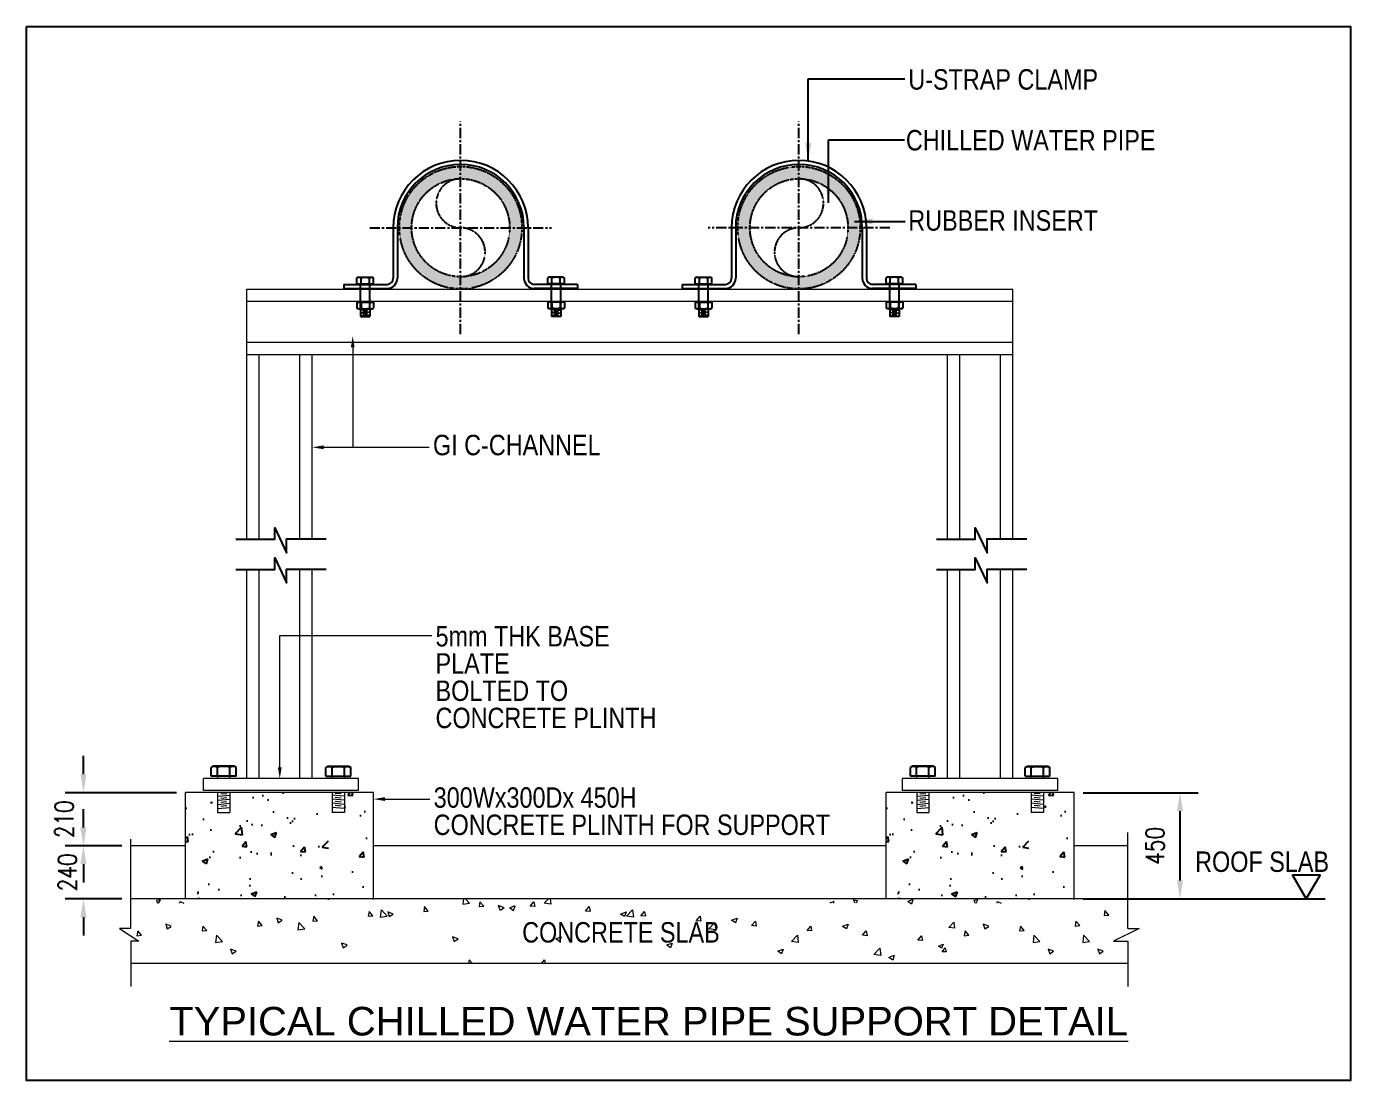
# Model space of a CAD drawing. Header units: millimetres. Extents: x -95178 to 274693, y -2232 to 263302.
# Drawn here: x -95178 to -78971, y 20644 to 33548 of the extents above; entities that cross this region are included whole.
import ezdxf

# ---------------------------------------------------------------- set-up
doc = ezdxf.new("R2010")
doc.units = ezdxf.units.MM
doc.linetypes.add('CENTER', pattern=[2, 1.25, -0.25, 0.25, -0.25])
doc.linetypes.add('HIDDEN', pattern=[0.375, 0.25, -0.125])
for name, color, linetype in [('76-10767-XM-MECH-DETAIL$0$PDF2_A-wall', 7, 'Continuous'), ('76-10767-XM-MECH-DETAIL$0$PDF_XR-STANDARD DETAILS$0$AC-CHWP', 7, 'Continuous'), ('76-10767-XM-MECH-DETAIL$0$PDF_XR-STANDARD DETAILS$0$AC-INSULATION', 7, 'Continuous'), ('76-10767-XM-MECH-DETAIL$0$PDF_XR-STANDARD DETAILS$0$ARCH', 7, 'Continuous'), ('76-10767-XM-MECH-DETAIL$0$TBK-AS-SHOP$0$25', 7, 'Continuous'), ('A_Arch', 8, 'Continuous')]:
    doc.layers.add(name, color=color, linetype=linetype)
doc.layers.add('76-10767-XM-MECH-DETAIL$0$PDF_XR-STANDARD DETAILS$0$A-RC', color=40, linetype='Continuous', true_color=0xffbf00)
doc.layers.add('76-10767-XM-MECH-DETAIL$0$TTB TXT', color=7, linetype='Continuous', lineweight=18)
doc.styles.add('76-10767-XM-MECH-DETAIL$0$GHD Standard Arial', font='ARIALN.TTF')
doc.styles.add('76-10767-XM-MECH-DETAIL$0$pamagat', font='arial.ttf', dxfattribs={"height": 5})
doc.styles.add('ROMANS', font='romans.shx', dxfattribs={"width": 0.8})
doc.dimstyles.new('scale-100', dxfattribs={"dimscale": 225, "dimtxt": 1, "dimasz": 1, "dimexe": 1, "dimexo": 0.5, "dimgap": 0.5, "dimtad": 1, "dimtoh": 1, "dimdec": 0, "dimzin": 0, "dimdsep": 46, "dimtxsty": 'ROMANS', "dimcen": 0, "dimclrd": 15, "dimclre": 15, "dimclrt": 7, "dimadec": 0, "dimazin": 0, "dimtfac": 1, "dimtdec": 0, "dimtofl": 0, "dimtmove": 0, "dimatfit": 3, "dimfxl": 1, "dimtolj": 1, "dimtzin": 0, "dimarcsym": 0})

# ---------------------------------------------------------------- blocks, each defined once
blk = doc.blocks.new('NUT20')
for p, q in [((-165, 169), (-146, 202)), ((-165, 169), (-165, -169)), ((0, 202), (-146, 202)), ((0, 101), (-146, 101)), ((0, 202), (0, -202)), ((-165, -169), (-146, -202)), ((0, -101), (-146, -101)), ((0, -202), (-146, -202))]:
    blk.add_line(p, q)
for centre, radius, start, end in [((-80, 151), 82.5, 146.1889, 217.433), ((157, 0), 319, 161.4608, 198.5114), ((-80, -151), 82.5, 142.567, 213.8111)]:
    blk.add_arc(centre, radius, start, end)
blk = doc.blocks.new('NUT1')
for p, q in [((-110, 112), (-97, 135)), ((-110, 112), (-110, -112)), ((0, 135), (-97, 135)), ((0, 68), (-97, 68)), ((0, 135), (0, -135)), ((-110, -112), (-97, -135)), ((0, -68), (-97, -68)), ((0, -135), (-97, -135))]:
    blk.add_line(p, q)
for centre, radius, start, end in [((-53, 101), 55, 146.1889, 217.433), ((104, 0), 212, 161.4608, 198.5114), ((-53, -101), 55, 142.567, 213.8111)]:
    blk.add_arc(centre, radius, start, end)
blk = doc.blocks.new('*D329')
at = {"layer": '76-10767-XM-MECH-DETAIL$0$TBK-AS-SHOP$0$25', "color": 0, "lineweight": -2, "transparency": 16777216}
for p, q in [((-94481, 24393), (-94481, 24618)), ((-93343, 24168), (-94706, 24168)), ((-94012, 23518), (-94706, 23518)), ((-94481, 23293), (-94481, 23068))]:
    blk.add_line(p, q, dxfattribs=at)
at = {"layer": '76-10767-XM-MECH-DETAIL$0$TBK-AS-SHOP$0$25', "color": 0, "transparency": 16777216}
for points in [[(-94518, 24393), (-94443, 24393), (-94481, 24168)], [(-94518, 23293), (-94443, 23293), (-94481, 23518)]]:
    blk.add_solid(points, dxfattribs=at)
at = {"layer": 'Defpoints', "color": 0, "transparency": 16777216}
for p in [(-94481, 24168), (-93231, 24168), (-93899, 23518)]:
    blk.add_point(p, dxfattribs=at)
at = {"layer": '76-10767-XM-MECH-DETAIL$0$TBK-AS-SHOP$0$25', "color": 7, "transparency": 16777216, "insert": (-94717, 23843), "char_height": 225, "attachment_point": 5, "rotation": 90, "style": 'ROMANS'}
blk.add_mtext('\\A1;210', dxfattribs=at)
blk = doc.blocks.new('*D330')
at = {"layer": '76-10767-XM-MECH-DETAIL$0$TBK-AS-SHOP$0$25', "color": 0, "lineweight": -2, "transparency": 16777216}
for p, q in [((-94481, 23743), (-94481, 23968)), ((-94012, 23518), (-94706, 23518)), ((-94012, 22868), (-94706, 22868)), ((-94481, 22643), (-94481, 22418))]:
    blk.add_line(p, q, dxfattribs=at)
at = {"layer": '76-10767-XM-MECH-DETAIL$0$TBK-AS-SHOP$0$25', "color": 0, "transparency": 16777216}
for points in [[(-94518, 23743), (-94443, 23743), (-94481, 23518)], [(-94518, 22643), (-94443, 22643), (-94481, 22868)]]:
    blk.add_solid(points, dxfattribs=at)
at = {"layer": 'Defpoints', "color": 0, "transparency": 16777216}
for p in [(-93899, 23518), (-94481, 22868), (-93899, 22868)]:
    blk.add_point(p, dxfattribs=at)
at = {"layer": '76-10767-XM-MECH-DETAIL$0$TBK-AS-SHOP$0$25', "color": 7, "transparency": 16777216, "insert": (-94677, 23193), "char_height": 225, "attachment_point": 5, "rotation": 90, "style": 'ROMANS'}
blk.add_mtext('\\A1;240', dxfattribs=at)
blk = doc.blocks.new('*D331')
at = {"layer": '76-10767-XM-MECH-DETAIL$0$TBK-AS-SHOP$0$25', "color": 0, "lineweight": -2, "transparency": 16777216}
for p, q in [((-82242, 24168), (-80834, 24168)), ((-81059, 23943), (-81059, 23093)), ((-82242, 22868), (-80834, 22868))]:
    blk.add_line(p, q, dxfattribs=at)
at = {"layer": '76-10767-XM-MECH-DETAIL$0$TBK-AS-SHOP$0$25', "color": 0, "transparency": 16777216}
for points in [[(-81096, 23943), (-81021, 23943), (-81059, 24168)], [(-81096, 23093), (-81021, 23093), (-81059, 22868)]]:
    blk.add_solid(points, dxfattribs=at)
at = {"layer": 'Defpoints', "color": 0, "transparency": 16777216}
for p in [(-82355, 24168), (-82355, 22868), (-81059, 22868)]:
    blk.add_point(p, dxfattribs=at)
at = {"layer": '76-10767-XM-MECH-DETAIL$0$TBK-AS-SHOP$0$25', "color": 7, "transparency": 16777216, "insert": (-81364, 23518), "char_height": 225, "attachment_point": 5, "rotation": 90, "style": 'ROMANS'}
blk.add_mtext('\\A1;450', dxfattribs=at)

msp = doc.modelspace()

# ---------------------------------------------------------------- hatches: boundary and pattern name
h = msp.add_hatch()
h.set_pattern_fill('GOST_WOOD', color=8, scale=5)
h.set_pattern_definition([(90, (-135490, 3804.915), (30, -2e-15), [50, -10]), (90, (-135480, 3794.915), (30, -2e-15), [30, -7.5, 15, -7.5]), (90, (-135470, 3779.915), (30, -2e-15), [50, -10])])
edge = h.paths.add_edge_path()
edge.add_arc((-89863.531, 31083.82), 750, 0, 360)
edge = h.paths.add_edge_path(flags=17)
edge.add_arc((-89863.531, 31083.82), 600, 0, 360)
h = msp.add_hatch()
h.set_pattern_fill('GOST_WOOD', color=8, scale=5)
h.set_pattern_definition([(90, (-131348.482, 3804.915), (30, -2e-15), [50, -10]), (90, (-131338.482, 3794.915), (30, -2e-15), [30, -7.5, 15, -7.5]), (90, (-131328.482, 3779.915), (30, -2e-15), [50, -10])])
edge = h.paths.add_edge_path()
edge.add_arc((-85722.013, 31083.82), 750, 0, 360)
edge = h.paths.add_edge_path(flags=17)
edge.add_arc((-85722.013, 31083.82), 600, 0, 360)
at = {"layer": 'A_Arch'}
h = msp.add_hatch(dxfattribs=at)
h.set_pattern_fill('AR-CONC', color=256, scale=100, style=0)
h.set_pattern_definition([(50, (-128659.64, 8909.56), (717.26, -62.752), [75, -825]), (355, (-128659.64, 8909.6), (-138.751, 752.192), [60, -660]), (100.4514, (-128599.9, 8904.33), (578.509, 689.44), [63.74, -701.142]), (46.1842, (-128659.6, 9109.6), (1067.241, -165.519), [112.5, -1237.5]), (96.6356, (-128570.7, 9095.8), (934.663, 974.118), [95.61, -1051.713]), (351.1842, (-128659.6, 9109.6), (934.662, 974.12), [90, -990]), (21, (-128559.64, 9059.56), (596.907, -402.619), [75, -825]), (326, (-128559.64, 9059.6), (243.315, 725.15), [60, -660]), (71.4514, (-128509.9, 9026), (840.223, 322.53), [63.74, -701.142]), (37.5, (-128659.64, 8909.56), (12.1599, 332.8939), [0, -652, 0, -670, 0, -662.5]), (7.5, (-128659.64, 8909.56), (263.0695, 394.4117), [0, -382, 0, -637, 0, -252.5]), (327.5, (-128882.64, 8909.56), (533.8224, -22.5549), [0, -250, 0, -780, 0, -1035]), (317.5, (-128982.64, 8909.56), (583.186, 100.105), [0, -325, 0, -518, 0, -735])])
h.paths.add_polyline_path([(-91282.472, 23315.854), (-91207.472, 23315.854), (-91207.472, 23115.854), (-91557.472, 23115.854), (-91557.472, 23315.854), (-91482.472, 23315.854), (-91482.472, 24168.399), (-92682.472, 24168.399), (-92682.472, 23315.854), (-92607.472, 23315.854), (-92607.472, 23115.854), (-92957.472, 23115.854), (-92957.472, 23315.854), (-92882.472, 23315.854), (-92882.472, 24168.399), (-93030.799, 24168.399), (-93230.799, 24168.399), (-93230.799, 22868.399), (-90930.799, 22868.399), (-90930.799, 24168.399), (-91130.799, 24168.399), (-91282.472, 24168.399)])
h = msp.add_hatch(dxfattribs=at)
h.set_pattern_fill('AR-CONC', color=256, scale=100, style=0)
h.set_pattern_definition([(50, (-120083.6, 8909.56), (717.26, -62.752), [75, -825]), (355, (-120083.6, 8909.6), (-138.751, 752.192), [60, -660]), (100.4514, (-120023.8, 8904.33), (578.509, 689.44), [63.74, -701.142]), (46.1842, (-120083.6, 9109.6), (1067.241, -165.519), [112.5, -1237.5]), (96.6356, (-119994.6, 9095.8), (934.663, 974.118), [95.61, -1051.713]), (351.1842, (-120083.6, 9109.6), (934.662, 974.12), [90, -990]), (21, (-119983.6, 9059.56), (596.907, -402.619), [75, -825]), (326, (-119983.6, 9059.6), (243.315, 725.15), [60, -660]), (71.4514, (-119933.84, 9026), (840.223, 322.53), [63.74, -701.142]), (37.5, (-120083.58, 8909.56), (12.1599, 332.8939), [0, -652, 0, -670, 0, -662.5]), (7.5, (-120083.6, 8909.56), (263.0695, 394.4117), [0, -382, 0, -637, 0, -252.5]), (327.5, (-120306.58, 8909.56), (533.8224, -22.5549), [0, -250, 0, -780, 0, -1035]), (317.5, (-120406.6, 8909.56), (583.186, 100.105), [0, -325, 0, -518, 0, -735])])
h.paths.add_polyline_path([(-82706.419, 23315.854), (-82631.419, 23315.854), (-82631.419, 23115.854), (-82981.419, 23115.854), (-82981.419, 23315.854), (-82906.419, 23315.854), (-82906.419, 24168.399), (-84106.419, 24168.399), (-84106.419, 23315.854), (-84031.419, 23315.854), (-84031.419, 23115.854), (-84381.419, 23115.854), (-84381.419, 23315.854), (-84306.419, 23315.854), (-84306.419, 24168.399), (-84454.745, 24168.399), (-84654.745, 24168.399), (-84654.745, 22868.399), (-82354.745, 22868.399), (-82354.745, 24168.399), (-82554.745, 24168.399), (-82706.419, 24168.399)])

# ---------------------------------------------------------------- linework, layer by layer
at = {"color": 8, "linetype": 'CENTER', "ltscale": 100}
for p, q in [((-89863.531, 29781.631), (-89863.531, 32386.008)), ((-85722.013, 29781.631), (-85722.013, 32386.008)), ((-90976.541, 31083.82), (-88750.521, 31083.82)), ((-84609.002, 31083.82), (-86835.023, 31083.82))]:
    msp.add_line(p, q, dxfattribs=at)
for p, q in [((-90688.531, 31083.82), (-90688.531, 30465.205)), ((-90638.531, 31083.82), (-90638.531, 30465.205)), ((-89088.531, 31083.82), (-89088.531, 30465.205)), ((-89038.531, 31083.82), (-89038.531, 30465.205)), ((-86547.013, 31083.82), (-86547.013, 30465.205)), ((-86497.013, 31083.82), (-86497.013, 30465.205)), ((-84947.013, 31083.82), (-84947.013, 30465.205)), ((-84897.013, 31083.82), (-84897.013, 30465.205)), ((-91294.152, 30390.205), (-90763.531, 30390.205)), ((-91294.152, 30340.205), (-90763.531, 30340.205)), ((-91087.989, 30079.866), (-91087.989, 30397.675)), ((-90975.489, 30079.866), (-90975.489, 30397.675)), ((-88432.91, 30390.205), (-88963.531, 30390.205)), ((-88432.91, 30340.205), (-88963.531, 30340.205)), ((-88751.573, 30079.866), (-88751.573, 30397.675)), ((-88639.073, 30079.866), (-88639.073, 30397.675)), ((-87152.634, 30390.205), (-86622.013, 30390.205)), ((-87152.634, 30340.205), (-86622.013, 30340.205)), ((-86946.471, 30079.866), (-86946.471, 30397.675)), ((-86833.971, 30079.866), (-86833.971, 30397.675)), ((-84291.392, 30390.205), (-84822.013, 30390.205)), ((-84291.392, 30340.205), (-84822.013, 30340.205)), ((-84610.055, 30079.866), (-84610.055, 30397.675)), ((-84497.555, 30079.866), (-84497.555, 30397.675)), ((-91087.989, 30177.065), (-91087.989, 30158.315)), ((-90975.489, 30177.065), (-90975.489, 30158.315)), ((-88751.573, 30177.065), (-88751.573, 30158.315)), ((-88639.073, 30177.065), (-88639.073, 30158.315)), ((-86946.471, 30177.065), (-86946.471, 30158.315)), ((-86833.971, 30177.065), (-86833.971, 30158.315)), ((-84610.055, 30177.065), (-84610.055, 30158.315)), ((-84497.555, 30177.065), (-84497.555, 30158.315)), ((-91087.989, 30090.5), (-91087.989, 29997.777)), ((-90976.826, 30086.217), (-91087.777, 30076.51)), ((-90976.826, 30049.092), (-91087.777, 30039.385)), ((-90976.826, 30011.967), (-91087.777, 30002.26)), ((-91004.564, 30065.228), (-91060.039, 30060.374)), ((-91004.564, 30028.103), (-91060.039, 30023.249)), ((-90975.489, 30090.5), (-90975.489, 29997.777)), ((-88751.573, 30090.5), (-88751.573, 29997.777)), ((-88750.236, 30086.217), (-88639.285, 30076.51)), ((-88750.236, 30049.092), (-88639.285, 30039.385)), ((-88750.236, 30011.967), (-88639.285, 30002.26)), ((-88722.498, 30065.228), (-88667.023, 30060.374)), ((-88722.498, 30028.103), (-88667.023, 30023.249)), ((-88639.073, 30090.5), (-88639.073, 29997.777)), ((-86946.471, 30090.5), (-86946.471, 29997.777)), ((-86835.308, 30086.217), (-86946.259, 30076.51)), ((-86835.308, 30049.092), (-86946.259, 30039.385)), ((-86835.308, 30011.967), (-86946.259, 30002.26)), ((-86863.045, 30065.228), (-86918.521, 30060.374)), ((-86863.045, 30028.103), (-86918.521, 30023.249)), ((-86833.971, 30090.5), (-86833.971, 29997.777)), ((-84610.055, 30090.5), (-84610.055, 29997.777)), ((-84608.718, 30086.217), (-84497.767, 30076.51)), ((-84608.718, 30049.092), (-84497.767, 30039.385)), ((-84608.718, 30011.967), (-84497.767, 30002.26)), ((-84580.98, 30065.228), (-84525.504, 30060.374)), ((-84580.98, 30028.103), (-84525.504, 30023.249)), ((-84497.555, 30090.5), (-84497.555, 29997.777))]:
    msp.add_line(p, q)
at = {"color": 8}
msp.add_lwpolyline([(-95178.328, 33547.653), (-78970.591, 33547.653), (-78970.591, 20644.402), (-95178.328, 20644.402)], close=True, dxfattribs=at)
for points in [[(-91294.152, 30390.205), (-91294.152, 30340.205)], [(-88432.91, 30390.205), (-88432.91, 30340.205)], [(-87152.634, 30390.205), (-87152.634, 30340.205)], [(-84291.392, 30390.205), (-84291.392, 30340.205)], [(-91087.989, 29997.777), (-90975.489, 29997.777)], [(-88639.073, 29997.777), (-88751.573, 29997.777)], [(-86946.471, 29997.777), (-86833.971, 29997.777)], [(-84497.555, 29997.777), (-84610.055, 29997.777)], [(-92614.492, 27270.312), (-92140.103, 27270.312), (-92140.103, 27411.668), (-91996.032, 27104.96), (-91996.032, 27274.725), (-91509.338, 27274.725)], [(-84038.438, 27270.312), (-83564.049, 27270.312), (-83564.049, 27411.668), (-83419.978, 27104.96), (-83419.978, 27274.725), (-82933.284, 27274.725)], [(-92614.492, 26901.098), (-92140.103, 26901.098), (-92140.103, 27042.454), (-91996.032, 26735.746), (-91996.032, 26905.51), (-91509.338, 26905.51)], [(-84038.438, 26901.098), (-83564.049, 26901.098), (-83564.049, 27042.454), (-83419.978, 26735.746), (-83419.978, 26905.51), (-82933.284, 26905.51)], [(-81695.802, 22868.399), (-79279.411, 22868.399)]]:
    msp.add_lwpolyline(points)
at = {"color": 8, "lineweight": 13}
for points in [[(-93230.799, 23518.399), (-93899.406, 23518.399)], [(-84654.745, 23518.399), (-90930.799, 23518.399)], [(-81695.802, 23518.399), (-82354.745, 23518.399)]]:
    msp.add_lwpolyline(points, dxfattribs=at)
msp.add_lwpolyline([(-79511.686, 22868.399), (-79343.964, 23158.903), (-79679.409, 23158.903)], close=True)
at = {"linetype": 'HIDDEN'}
for centre, radius in [((-89863.531, 31083.82), 750), ((-85722.013, 31083.82), 750), ((-89863.531, 31083.82), 600), ((-85722.013, 31083.82), 600)]:
    msp.add_circle(centre, radius, dxfattribs=at)
for centre, radius, start, end in [((-89863.531, 31083.82), 825, 0, 180), ((-89863.531, 31083.82), 775, 0, 180), ((-85722.013, 31083.82), 825, 0, 180), ((-85722.013, 31083.82), 775, 0, 180), ((-90763.531, 30465.205), 75, 270, 0), ((-90763.531, 30465.205), 125, 270, 0), ((-88963.531, 30465.205), 125, 180, 270), ((-88963.531, 30465.205), 75, 180, 270), ((-86622.013, 30465.205), 75, 270, 0), ((-86622.013, 30465.205), 125, 270, 0), ((-84822.013, 30465.205), 125, 180, 270), ((-84822.013, 30465.205), 75, 180, 270)]:
    msp.add_arc(centre, radius, start, end)
at = {"color": 8, "linetype": 'HIDDEN'}
for centre, start, end in [((-89863.531, 31383.82), 90, 270), ((-85722.013, 31383.82), 270, 90), ((-89863.531, 30783.82), 270, 90), ((-85722.013, 30783.82), 90, 270)]:
    msp.add_arc(centre, 300, start, end, dxfattribs=at)
at = {"layer": '76-10767-XM-MECH-DETAIL$0$PDF2_A-wall', "color": 7, "lineweight": 9}
for points in [[(-91184.789, 29619.717), (-91184.789, 28396.066)], [(-91541.597, 28396.066), (-90249.488, 28396.066)], [(-92077.703, 24477.674), (-92077.703, 26093.325)], [(-92077.703, 26093.325), (-90214.61, 26093.325)], [(-90791.597, 24089.776), (-90240.781, 24089.776)]]:
    msp.add_lwpolyline(points, dxfattribs=at)
for points in [[(-91161.589, 29619.717), (-91184.789, 29758.919), (-91207.989, 29619.717)], [(-91541.597, 28419.266), (-91680.799, 28396.066), (-91541.597, 28372.866)], [(-92054.503, 24477.674), (-92077.703, 24338.472), (-92100.903, 24477.674)], [(-90791.597, 24112.977), (-90930.799, 24089.776), (-90791.597, 24066.576)]]:
    msp.add_solid(points, dxfattribs=at)
at = {"layer": '76-10767-XM-MECH-DETAIL$0$PDF_XR-STANDARD DETAILS$0$A-RC', "color": 7, "lineweight": 13}
for points in [[(-81695.802, 22868.399), (-93899.406, 22868.399)], [(-93901.984, 22079.58), (-81695.802, 22079.58)]]:
    msp.add_lwpolyline(points, dxfattribs=at)
at = {"layer": '76-10767-XM-MECH-DETAIL$0$PDF_XR-STANDARD DETAILS$0$AC-CHWP', "color": 8, "lineweight": 5}
for points in [[(-89828.774, 22868.399), (-89836.507, 22801.375), (-89754.017, 22814.264), (-89805.573, 22868.399)], [(-88766.012, 22868.399), (-88758.278, 22801.375), (-88840.769, 22814.264), (-88789.212, 22868.399)], [(-84326.972, 22860.665), (-84345.017, 22803.953), (-84391.418, 22837.465), (-84326.972, 22863.243)], [(-90836.709, 22734.351), (-90847.021, 22644.127), (-90761.952, 22657.016), (-90834.131, 22734.351)], [(-89331.251, 22760.13), (-89398.275, 22785.908)], [(-89331.251, 22757.552), (-89377.652, 22726.618), (-89398.275, 22783.33)], [(-89263.535, 22760.13), (-89196.511, 22785.908)], [(-89263.535, 22757.552), (-89217.134, 22726.618), (-89196.511, 22783.33)], [(-87758.076, 22734.351), (-87747.765, 22644.127), (-87832.834, 22657.016), (-87760.654, 22734.351)], [(-93406.816, 22533.28), (-93473.839, 22556.48), (-93455.795, 22499.768), (-93406.816, 22530.702)], [(-85187.97, 22533.28), (-85120.946, 22556.48), (-85138.991, 22499.768), (-85187.97, 22530.702)], [(-83399.731, 22533.28), (-83466.755, 22556.48), (-83448.71, 22499.768), (-83399.731, 22530.702)], [(-91254.319, 22303.852), (-91321.343, 22327.053), (-91300.72, 22270.34), (-91254.319, 22301.274)], [(-87340.466, 22303.852), (-87273.443, 22327.053), (-87294.065, 22270.34), (-87340.466, 22301.274)], [(-89723.083, 22079.58), (-89759.172, 22120.825), (-89766.906, 22079.58)], [(-88871.703, 22079.58), (-88835.613, 22120.825), (-88827.88, 22079.58)]]:
    msp.add_lwpolyline(points, dxfattribs=at)
for points in [[(-90983.646, 22713.728), (-90993.958, 22654.438), (-90937.245, 22659.594)], [(-90756.796, 22708.573), (-90738.751, 22651.86), (-90689.772, 22682.794)], [(-90305.674, 22773.019), (-90315.986, 22713.728), (-90259.273, 22718.884)], [(-89627.702, 22832.309), (-89638.014, 22773.019), (-89581.301, 22778.174)], [(-88967.083, 22832.309), (-88956.772, 22773.019), (-89013.484, 22778.174)], [(-88289.111, 22773.019), (-88278.8, 22713.728), (-88335.513, 22718.884)], [(-87837.989, 22708.573), (-87856.034, 22651.86), (-87905.013, 22682.794)], [(-87611.14, 22713.728), (-87600.828, 22654.438), (-87657.541, 22659.594)], [(-81976.121, 22724.464), (-81986.432, 22665.174), (-81929.72, 22670.329)], [(-93017.562, 22535.858), (-93027.873, 22476.567), (-92971.161, 22481.723)], [(-92339.59, 22595.148), (-92349.901, 22535.858), (-92293.189, 22541.013)], [(-92115.318, 22633.815), (-92097.273, 22574.525), (-92048.294, 22608.037)], [(-91854.956, 22489.456), (-91769.887, 22502.346), (-91844.645, 22577.103)], [(-91661.618, 22654.438), (-91671.929, 22595.148), (-91615.217, 22600.304)], [(-86933.168, 22654.438), (-86922.856, 22595.148), (-86979.569, 22600.304)], [(-86739.83, 22489.456), (-86824.898, 22502.346), (-86750.141, 22577.103)], [(-86479.468, 22633.815), (-86497.513, 22574.525), (-86546.492, 22608.037)], [(-86255.196, 22595.148), (-86244.884, 22535.858), (-86301.597, 22541.013)], [(-85577.224, 22535.858), (-85566.913, 22476.567), (-85623.625, 22481.723)], [(-83010.477, 22535.858), (-83020.789, 22476.567), (-82964.076, 22481.723)], [(-82332.505, 22595.148), (-82342.817, 22535.858), (-82286.104, 22541.013)], [(-93815.715, 22476.567), (-93826.027, 22417.277), (-93769.314, 22422.433)], [(-92862.891, 22332.208), (-92780.401, 22345.097), (-92852.58, 22422.433)], [(-89962.822, 22404.388), (-89942.199, 22345.097), (-89895.798, 22378.609)], [(-88631.964, 22404.388), (-88652.587, 22345.097), (-88698.988, 22378.609)], [(-85731.894, 22332.208), (-85814.385, 22345.097), (-85742.206, 22422.433)], [(-84899.252, 22476.567), (-84888.941, 22417.277), (-84945.653, 22422.433)], [(-84221.28, 22417.277), (-84210.969, 22357.987), (-84267.681, 22363.142)], [(-83688.449, 22476.567), (-83698.76, 22417.277), (-83642.048, 22422.433)], [(-82855.807, 22332.208), (-82773.316, 22345.097), (-82845.496, 22422.433)], [(-82247.704, 22332.208), (-82165.213, 22345.097), (-82237.393, 22422.433)], [(-92679.865, 22252.295), (-92659.242, 22195.583), (-92612.841, 22226.517)], [(-85914.921, 22252.295), (-85935.544, 22195.583), (-85981.945, 22226.517)], [(-84721.381, 22174.96), (-84806.45, 22187.849), (-84731.693, 22265.184)], [(-82672.78, 22252.295), (-82652.158, 22195.583), (-82605.756, 22226.517)], [(-82064.677, 22252.295), (-82044.055, 22195.583), (-81997.654, 22226.517)], [(-84556.399, 22177.538), (-84574.444, 22118.248), (-84623.423, 22151.759)]]:
    msp.add_lwpolyline(points, close=True, dxfattribs=at)
at = {"layer": '76-10767-XM-MECH-DETAIL$0$PDF_XR-STANDARD DETAILS$0$AC-INSULATION', "color": 8, "lineweight": 9}
for points in [[(-93561.486, 22816.842), (-93538.285, 22855.51), (-93587.264, 22847.776), (-93574.375, 22816.842)], [(-93561.486, 22816.842), (-93538.285, 22855.51), (-93587.264, 22847.776), (-93574.375, 22816.842)], [(-85033.3, 22816.842), (-85056.5, 22855.51), (-85007.521, 22847.776), (-85020.411, 22816.842)], [(-85033.3, 22816.842), (-85056.5, 22855.51), (-85007.521, 22847.776), (-85020.411, 22816.842)], [(-83554.401, 22816.842), (-83531.201, 22855.51), (-83580.18, 22847.776), (-83567.291, 22816.842)], [(-83554.401, 22816.842), (-83531.201, 22855.51), (-83580.18, 22847.776), (-83567.291, 22816.842)], [(-93301.124, 22816.842), (-93298.546, 22834.887), (-93252.145, 22816.842)], [(-93301.124, 22816.842), (-93298.546, 22834.887), (-93252.145, 22816.842)], [(-85293.662, 22816.842), (-85296.239, 22834.887), (-85342.641, 22816.842)], [(-85293.662, 22816.842), (-85296.239, 22834.887), (-85342.641, 22816.842)], [(-83294.04, 22816.842), (-83291.462, 22834.887), (-83245.061, 22816.842)], [(-83294.04, 22816.842), (-83291.462, 22834.887), (-83245.061, 22816.842)]]:
    msp.add_lwpolyline(points, dxfattribs=at)
for points in [[(-83816.559, 22507.501), (-83888.739, 22517.813), (-83826.871, 22582.259)], [(-83958.341, 22311.585), (-83976.385, 22262.607), (-84015.053, 22288.385)], [(-83932.562, 22267.762), (-83922.251, 22218.783), (-83971.23, 22221.361)]]:
    msp.add_lwpolyline(points, close=True, dxfattribs=at)
at = {"layer": '76-10767-XM-MECH-DETAIL$0$PDF_XR-STANDARD DETAILS$0$ARCH', "color": 7, "lineweight": 5}
for p, q in [((-92480.799, 27270.312), (-92480.799, 30333.82)), ((-92480.799, 30333.82), (-83104.745, 30333.82)), ((-83104.745, 27274.725), (-83104.745, 30333.82)), ((-92480.799, 30183.82), (-83104.745, 30183.82)), ((-92480.799, 29683.82), (-83104.745, 29683.82)), ((-92480.799, 29533.82), (-83104.745, 29533.82)), ((-92330.799, 27270.312), (-92330.799, 29533.82)), ((-91830.799, 27274.725), (-91830.799, 29533.82)), ((-91680.799, 27274.725), (-91680.799, 29533.82)), ((-83904.745, 27270.312), (-83904.745, 29533.82)), ((-83754.745, 27270.312), (-83754.745, 29533.82)), ((-83254.745, 27274.725), (-83254.745, 29533.82)), ((-91830.799, 24343.399), (-91830.799, 26905.51)), ((-91680.799, 24343.399), (-91680.799, 26905.51)), ((-83254.745, 24343.399), (-83254.745, 26905.51)), ((-83104.745, 24343.399), (-83104.745, 26905.51)), ((-92480.799, 24343.399), (-92480.799, 26901.098)), ((-92330.799, 24343.399), (-92330.799, 26901.098)), ((-83904.745, 24343.399), (-83904.745, 26901.098)), ((-83754.745, 24343.399), (-83754.745, 26901.098)), ((-91112.36, 24343.399), (-93012.36, 24343.399)), ((-93012.36, 24193.399), (-93012.36, 24343.399)), ((-92837.779, 24349.649), (-92837.779, 24368.399)), ((-92687.779, 24349.649), (-92687.779, 24368.399)), ((-91436.942, 24349.649), (-91436.942, 24368.399)), ((-91286.942, 24349.649), (-91286.942, 24368.399)), ((-91112.36, 24193.399), (-91112.36, 24343.399)), ((-82554.745, 24343.399), (-84454.745, 24343.399)), ((-84454.745, 24193.399), (-84454.745, 24343.399)), ((-84280.163, 24349.649), (-84280.163, 24368.399)), ((-84130.163, 24349.649), (-84130.163, 24368.399)), ((-82879.327, 24349.649), (-82879.327, 24368.399)), ((-82729.327, 24349.649), (-82729.327, 24368.399)), ((-82554.745, 24193.399), (-82554.745, 24343.399)), ((-90930.799, 24168.399), (-93230.799, 24168.399)), ((-93230.799, 22868.399), (-93230.799, 24168.399)), ((-91112.36, 24193.399), (-93012.36, 24193.399)), ((-92839.034, 24169.337), (-92839.034, 23925.864)), ((-92799.013, 24152.011), (-92725.045, 24158.483)), ((-92689.034, 24169.337), (-92689.034, 23925.864)), ((-91435.687, 24169.337), (-91435.687, 23925.864)), ((-91325.708, 24152.011), (-91399.676, 24158.483)), ((-91285.687, 24169.337), (-91285.687, 23925.864)), ((-90930.799, 22868.399), (-90930.799, 24168.399)), ((-82354.745, 24168.399), (-84654.745, 24168.399)), ((-84654.745, 22868.399), (-84654.745, 24168.399)), ((-82554.745, 24193.399), (-84454.745, 24193.399)), ((-84281.419, 24169.337), (-84281.419, 23925.864)), ((-84241.397, 24152.011), (-84167.43, 24158.483)), ((-84131.419, 24169.337), (-84131.419, 23925.864)), ((-82878.071, 24169.337), (-82878.071, 23925.864)), ((-82768.093, 24152.011), (-82842.06, 24158.483)), ((-82728.071, 24169.337), (-82728.071, 23925.864)), ((-82354.745, 22868.399), (-82354.745, 24168.399)), ((-92835.996, 24124.026), (-92688.061, 24136.968)), ((-92835.996, 24074.526), (-92688.061, 24087.468)), ((-92835.996, 24025.026), (-92688.061, 24037.968)), ((-92835.996, 23975.526), (-92688.061, 23988.468)), ((-92799.013, 24102.511), (-92725.045, 24108.983)), ((-92799.013, 24053.011), (-92725.045, 24059.483)), ((-92799.013, 24003.511), (-92725.045, 24009.983)), ((-91288.725, 24124.026), (-91436.66, 24136.968)), ((-91288.725, 24074.526), (-91436.66, 24087.468)), ((-91288.725, 24025.026), (-91436.66, 24037.968)), ((-91288.725, 23975.526), (-91436.66, 23988.468)), ((-91325.708, 24102.511), (-91399.676, 24108.983)), ((-91325.708, 24053.011), (-91399.676, 24059.483)), ((-91325.708, 24003.511), (-91399.676, 24009.983)), ((-84278.381, 24124.026), (-84130.446, 24136.968)), ((-84278.381, 24074.526), (-84130.446, 24087.468)), ((-84278.381, 24025.026), (-84130.446, 24037.968)), ((-84278.381, 23975.526), (-84130.446, 23988.468)), ((-84241.397, 24102.511), (-84167.43, 24108.983)), ((-84241.397, 24053.011), (-84167.43, 24059.483)), ((-84241.397, 24003.511), (-84167.43, 24009.983)), ((-82731.109, 24124.026), (-82879.044, 24136.968)), ((-82731.109, 24074.526), (-82879.044, 24087.468)), ((-82731.109, 24025.026), (-82879.044, 24037.968)), ((-82731.109, 23975.526), (-82879.044, 23988.468)), ((-82768.093, 24102.511), (-82842.06, 24108.983)), ((-82768.093, 24053.011), (-82842.06, 24059.483)), ((-82768.093, 24003.511), (-82842.06, 24009.983))]:
    msp.add_line(p, q, dxfattribs=at)
for points in [[(-92839.034, 23925.864), (-92689.034, 23925.864)], [(-91285.687, 23925.864), (-91435.687, 23925.864)], [(-84281.419, 23925.864), (-84131.419, 23925.864)], [(-82728.071, 23925.864), (-82878.071, 23925.864)], [(-81695.802, 22504.923), (-81695.802, 23679.398)], [(-93899.406, 22504.923), (-93899.406, 23597.307)], [(-93899.406, 22504.923), (-94041.188, 22504.923), (-93804.026, 22350.253), (-93901.984, 22350.253), (-93901.984, 21796.018)], [(-81698.38, 22504.923), (-81556.599, 22504.923), (-81870.693, 22350.253), (-81695.802, 22350.253), (-81695.802, 21796.018)]]:
    msp.add_lwpolyline(points, dxfattribs=at)

# ---------------------------------------------------------------- block references
at = {"yscale": 0.75, "zscale": 0.75}
for p, xscale, rotation in [((-91031.739, 30397.675), -0.75, 90), ((-88695.323, 30397.675), 0.75, 270), ((-86890.221, 30397.675), -0.75, 90), ((-84553.805, 30397.675), 0.75, 270), ((-91031.739, 30173), 0.75, 90), ((-88695.323, 30173), -0.75, 270), ((-86890.221, 30173), 0.75, 90.00000000000001), ((-84553.805, 30173), -0.75, 270)]:
    msp.add_blockref('NUT1', p, dxfattribs=dict(at, xscale=xscale, rotation=rotation))
at = {"layer": '76-10767-XM-MECH-DETAIL$0$PDF_XR-STANDARD DETAILS$0$ARCH', "color": 7, "lineweight": 5, "yscale": 0.75, "zscale": 0.75}
for p, xscale, rotation in [((-92764.034, 24368.399), 0.75, 270), ((-91360.687, 24368.399), -0.75, 90), ((-84206.419, 24368.399), 0.75, 270), ((-82803.071, 24368.399), -0.75, 90)]:
    msp.add_blockref('NUT20', p, dxfattribs=dict(at, xscale=xscale, rotation=rotation))

# ---------------------------------------------------------------- texts
at = {"layer": '76-10767-XM-MECH-DETAIL$0$TBK-AS-SHOP$0$25', "color": 7, "char_height": 250, "line_spacing_factor": 0.8, "style": '76-10767-XM-MECH-DETAIL$0$GHD Standard Arial'}
for s, insert, width, attachment_point in [('U-STRAP CLAMP', (-84383.752, 33024.585), 2428.54771, 1), ('CHILLED WATER PIPE', (-84413.123, 32280.443), 3155.02719, 1), ('RUBBER INSERT', (-84383.752, 31298.001), 3155.02719, 1), ('GI C-CHANNEL', (-90202.342, 28548.868), 2763.01058, 1), ('5mm THK BASE PLATE\\PBOLTED TO CONCRETE PLINTH', (-90170.916, 24954.366), 2763.01058, 7), ('300Wx300Dx 450H\\PCONCRETE PLINTH FOR SUPPORT', (-90193.636, 24233.571), 5133.63594, 1)]:
    msp.add_mtext(s, dxfattribs=dict(at, insert=insert, width=width, attachment_point=attachment_point))
at = {"layer": '76-10767-XM-MECH-DETAIL$0$TBK-AS-SHOP$0$25', "color": 7, "char_height": 250, "width": 3193.36059, "attachment_point": 1, "style": '76-10767-XM-MECH-DETAIL$0$GHD Standard Arial'}
for s, insert in [('ROOF SLAB', (-80872.426, 23448.248, 0)), ('CONCRETE SLAB', (-89110.309, 22583.496, 0))]:
    msp.add_mtext(s, dxfattribs=dict(at, insert=insert))
at = {"layer": '76-10767-XM-MECH-DETAIL$0$TTB TXT', "color": 7, "insert": (-93430.178, 21545.753), "char_height": 350, "width": 14111.89733, "attachment_point": 1, "style": '76-10767-XM-MECH-DETAIL$0$pamagat'}
msp.add_mtext('{\\LTYPICAL CHILLED WATER PIPE SUPPORT DETAIL}', dxfattribs=at)

# ---------------------------------------------------------------- dimensions: what is measured, and where the dimension line sits
at = {"layer": '76-10767-XM-MECH-DETAIL$0$TBK-AS-SHOP$0$25', "color": 7}
for base, p1, p2, text, picture, middle in [((-94480.595, 24168.399), (-93899.406, 23518.399), (-93230.799, 24168.399), '210', '*D329', (-94716.569, 23843.399)), ((-81058.537, 22868.399), (-82354.745, 24168.399), (-82354.745, 22868.399), '450', '*D331', (-81364.052, 23518.399))]:
    dim = msp.add_linear_dim(base=base, p1=p1, p2=p2, angle=90, text=text, dimstyle='scale-100', override={"dimtad": 0, "dimclrd": 0, "dimclre": 0, "dimtmove": 2}, dxfattribs=at)
    dim.commit()
    dim.dimension.update_dxf_attribs({"geometry": picture, "text_midpoint": middle, "dimtype": 160})
at = {"layer": '76-10767-XM-MECH-DETAIL$0$TBK-AS-SHOP$0$25'}
dim = msp.add_linear_dim(base=(-94480.595, 22868.399), p1=(-93899.406, 23518.399), p2=(-93899.406, 22868.399), angle=90, text='240', dimstyle='scale-100', override={"dimtad": 0, "dimclrd": 0, "dimclre": 0, "dimtmove": 1}, dxfattribs=at)
dim.commit()
dim.dimension.update_dxf_attribs({"geometry": '*D330', "text_midpoint": (-94676.569, 23193.399), "dimtype": 160})

# ---------------------------------------------------------------- leaders
at = {"layer": '76-10767-XM-MECH-DETAIL$0$TBK-AS-SHOP$0$25', "color": 7}
for points, override in [([(-85609.109, 31901.058), (-85609.109, 32908.01), (-84427.763, 32908.01)], {"dimtad": 0, "dimclrd": 0}), ([(-85361.064, 31388.82), (-85361.064, 32160.199), (-84430.897, 32160.199)], {"dimtad": 0, "dimclrd": 0}), ([(-85043.072, 31161.504), (-84424.141, 31161.504)], {"dimgap": 0.5, "dimtad": 0, "dimclrd": 0})]:
    msp.add_leader(points, dimstyle='scale-100', override=override, dxfattribs=at)

doc.saveas('drawing.dxf')
